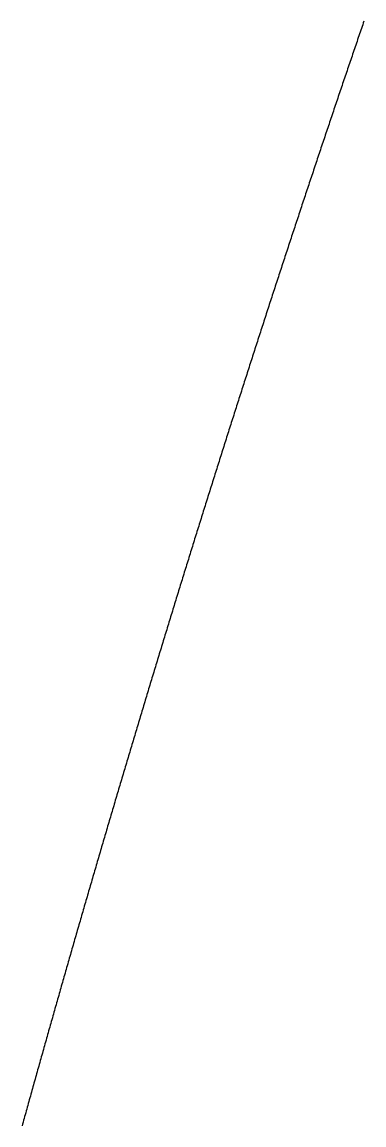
# Model space of a CAD drawing. Extents: x 6805096 to 46905100, y -25788412 to -58651.
# Drawn here: x 7521174 to 7869667, y -7486776 to -6361773 of the extents above; entities that cross this region are included whole.
import ezdxf

# ---------------------------------------------------------------- set-up
doc = ezdxf.new("R2010")
doc.units = 0

msp = doc.modelspace()

# ---------------------------------------------------------------- linework, layer by layer
at = {"layer": 'Layer 1'}
for p, q in [((7867744.427977, -6366454.618127), (7867104.12017, -6368327.381533)), ((7868384.927276, -6364581.907918), (7867744.427977, -6366454.618127)), ((7869025.618067, -6362709.250922), (7868384.927276, -6364581.907918)), ((7869666.500348, -6360836.647153), (7869025.618067, -6362709.250922)), ((7863905.453584, -6377691.996007), (7863266.294765, -6379565.078287)), ((7864544.803904, -6375818.966836), (7863905.453584, -6377691.996007)), ((7865184.345725, -6373945.990789), (7864544.803904, -6375818.966836)), ((7865824.079043, -6372073.067879), (7865184.345725, -6373945.990789)), ((7866464.003859, -6370200.198122), (7865824.079043, -6372073.067879)), ((7867104.12017, -6368327.381533), (7866464.003859, -6370200.198122)), ((7860073.373234, -6388931.285792), (7859435.363451, -6390804.686411)), ((7860711.574528, -6387057.938193), (7860073.373234, -6388931.285792)), ((7861349.967329, -6385184.643628), (7860711.574528, -6387057.938193)), ((7861988.551636, -6383311.402112), (7861349.967329, -6385184.643628)), ((7862627.327449, -6381438.21366), (7861988.551636, -6383311.402112)), ((7863266.294765, -6379565.078287), (7862627.327449, -6381438.21366)), ((7856248.187216, -6400172.484277), (7855611.326515, -6402046.202701)), ((7856885.239434, -6398298.818784), (7856248.187216, -6400172.484277)), ((7857522.483167, -6396425.206236), (7856885.239434, -6398298.818784)), ((7858159.918416, -6394551.646648), (7857522.483167, -6396425.206236)), ((7858797.545177, -6392678.140035), (7858159.918416, -6394551.646648)), ((7859435.363451, -6390804.686411), (7858797.545177, -6392678.140035)), ((7852429.895817, -6411415.588257), (7851794.184248, -6413289.623952)), ((7853065.798912, -6409541.605404), (7852429.895817, -6411415.588257)), ((7853701.89353, -6407667.675407), (7853065.798912, -6409541.605404)), ((7854338.179671, -6405793.798281), (7853701.89353, -6407667.675407)), ((7854974.657333, -6403919.97404), (7854338.179671, -6405793.798281)), ((7855611.326515, -6402046.202701), (7854974.657333, -6403919.97404)), ((7848618.499327, -6422660.594527), (7847983.936938, -6424534.946958)), ((7849253.25325, -6420786.294847), (7848618.499327, -6422660.594527)), ((7849888.198705, -6418912.047936), (7849253.25325, -6420786.294847)), ((7850523.335691, -6417037.853806), (7849888.198705, -6418912.047936)), ((7851158.664205, -6415163.712473), (7850523.335691, -6417037.853806)), ((7851794.184248, -6413289.623952), (7851158.664205, -6415163.712473)), ((7844813.998035, -6433907.499881), (7844180.584873, -6435782.168515)), ((7845447.602738, -6432032.88391), (7844813.998035, -6433907.499881)), ((7846081.398982, -6430158.320618), (7845447.602738, -6432032.88391)), ((7846715.386763, -6428283.810019), (7846081.398982, -6430158.320618)), ((7847349.566083, -6426409.352127), (7846715.386763, -6428283.810019)), ((7847983.936938, -6424534.946958), (7847349.566083, -6426409.352127)), ((7841016.392229, -6445156.301116), (7840384.128343, -6447031.285418)), ((7841648.847664, -6443281.369388), (7841016.392229, -6445156.301116)), ((7842281.494648, -6441406.490249), (7841648.847664, -6443281.369388)), ((7842914.333178, -6439531.663714), (7842281.494648, -6441406.490249)), ((7843547.363254, -6437656.889798), (7842914.333178, -6439531.663714)), ((7844180.584873, -6435782.168515), (7843547.363254, -6437656.889798)), ((7837225.682198, -6456406.995025), (7836594.567635, -6458282.294462)), ((7837856.988317, -6454531.748074), (7837225.682198, -6456406.995025)), ((7838488.485993, -6452656.553623), (7837856.988317, -6454531.748074)), ((7839120.175223, -6450781.411686), (7838488.485993, -6452656.553623)), ((7839752.056007, -6448906.32228), (7839120.175223, -6450781.411686)), ((7840384.128343, -6447031.285418), (7839752.056007, -6448906.32228)), ((7833441.86823, -6467659.578405), (7832811.90304, -6469535.192442)), ((7834072.024986, -6465784.016765), (7833441.86823, -6467659.578405)), ((7834702.373306, -6463908.507535), (7834072.024986, -6465784.016765)), ((7835332.913188, -6462033.050732), (7834702.373306, -6463908.507535)), ((7835963.644632, -6460157.646369), (7835332.913188, -6462033.050732)), ((7836594.567635, -6458282.294462), (7835963.644632, -6460157.646369)), ((7829664.950615, -6478914.04805), (7829036.134845, -6480789.976153)), ((7830293.957959, -6477038.172255), (7829664.950615, -6478914.04805)), ((7830923.156874, -6475162.348781), (7830293.957959, -6477038.172255)), ((7831552.547361, -6473286.577645), (7830923.156874, -6475162.348781)), ((7832182.129416, -6471410.85886), (7831552.547361, -6473286.577645)), ((7832811.90304, -6469535.192442), (7832182.129416, -6471410.85886)), ((7825894.929642, -6490170.400755), (7825267.26334, -6492046.64239)), ((7826522.787525, -6488294.211339), (7825894.929642, -6490170.400755)), ((7827150.836988, -6486418.074156), (7826522.787525, -6488294.211339)), ((7827779.07803, -6484541.98922), (7827150.836988, -6486418.074156)), ((7828407.51065, -6482665.956548), (7827779.07803, -6484541.98922)), ((7829036.134845, -6480789.976153), (7828407.51065, -6482665.956548)), ((7822131.805598, -6501428.633316), (7821505.288813, -6503305.187948)), ((7822758.513973, -6499552.130813), (7822131.805598, -6501428.633316)), ((7823385.413936, -6497675.680454), (7822758.513973, -6499552.130813)), ((7824012.505486, -6495799.282254), (7823385.413936, -6497675.680454)), ((7824639.788621, -6493922.936228), (7824012.505486, -6495799.282254)), ((7825267.26334, -6492046.64239), (7824639.788621, -6493922.936228)), ((7818375.578773, -6512688.742526), (7817750.211553, -6514565.609622)), ((7819001.137592, -6510811.927471), (7818375.578773, -6512688.742526)), ((7819626.888006, -6508935.164471), (7819001.137592, -6510811.927471)), ((7820252.830015, -6507058.45354), (7819626.888006, -6508935.164471)), ((7820878.963618, -6505181.794694), (7820252.830015, -6507058.45354)), ((7821505.288813, -6503305.187948), (7820878.963618, -6505181.794694)), ((7814626.249456, -6523950.725182), (7814002.031848, -6525827.904207)), ((7815250.65867, -6522073.598109), (7814626.249456, -6523950.725182)), ((7815875.259488, -6520196.523001), (7815250.65867, -6522073.598109)), ((7816500.051908, -6518319.499874), (7815875.259488, -6520196.523001)), ((7817125.03593, -6516442.528743), (7816500.051908, -6518319.499874)), ((7817750.211553, -6514565.609622), (7817125.03593, -6516442.528743)), ((7810883.817935, -6535214.578079), (7810260.749988, -6537092.068499)), ((7811507.077496, -6533337.139521), (7810883.817935, -6535214.578079)), ((7812130.528669, -6531459.75284), (7811507.077496, -6533337.139521)), ((7812754.171453, -6529582.418051), (7812130.528669, -6531459.75284)), ((7813378.005847, -6527705.135168), (7812754.171453, -6529582.418051)), ((7814002.031848, -6525827.904207), (7813378.005847, -6527705.135168)), ((7807148.284499, -6546480.298011), (7806526.366261, -6548358.099292)), ((7807770.394359, -6544602.548503), (7807148.284499, -6546480.298011)), ((7808392.69584, -6542724.850783), (7807770.394359, -6544602.548503)), ((7809015.188939, -6540847.204866), (7808392.69584, -6542724.850783)), ((7809637.873655, -6538969.610766), (7809015.188939, -6540847.204866)), ((7810260.749988, -6537092.068499), (7809637.873655, -6538969.610766)), ((7803419.649437, -6557747.881773), (7802798.880956, -6559625.993381)), ((7804040.609548, -6555869.82185), (7803419.649437, -6557747.881773)), ((7804661.761288, -6553991.813625), (7804040.609548, -6555869.82185)), ((7805283.104654, -6552113.857114), (7804661.761288, -6553991.813625)), ((7805904.639645, -6550235.952331), (7805283.104654, -6552113.857114)), ((7806526.366261, -6548358.099292), (7805904.639645, -6550235.952331)), ((7799697.913038, -6569017.326161), (7799078.294362, -6570895.747562)), ((7800317.723352, -6567138.956356), (7799697.913038, -6569017.326161)), ((7800937.725302, -6565260.63816), (7800317.723352, -6567138.956356)), ((7801557.918887, -6563382.371589), (7800937.725302, -6565260.63816)), ((7802178.304105, -6561504.156658), (7801557.918887, -6563382.371589)), ((7802798.880956, -6559625.993381), (7802178.304105, -6561504.156658)), ((7795983.07559, -6580288.62797), (7795364.606767, -6582167.358629)), ((7796601.736058, -6578409.948817), (7795983.07559, -6580288.62797)), ((7797220.588171, -6576531.321185), (7796601.736058, -6578409.948817)), ((7797839.631927, -6574652.745088), (7797220.588171, -6576531.321185)), ((7798458.867324, -6572774.220542), (7797839.631927, -6574652.745088)), ((7799078.294362, -6570895.747562), (7798458.867324, -6572774.220542)), ((7792275.137382, -6591561.783994), (7791657.81846, -6593440.823377)), ((7792892.647957, -6589682.796028), (7792275.137382, -6591561.783994)), ((7793510.350184, -6587803.859493), (7792892.647957, -6589682.796028)), ((7794128.244063, -6585924.974405), (7793510.350184, -6587803.859493)), ((7794746.329591, -6584046.140779), (7794128.244063, -6585924.974405)), ((7795364.606767, -6582167.358629), (7794746.329591, -6584046.140779)), ((7788574.098702, -6602836.791029), (7787957.92973, -6604716.138602)), ((7789190.459336, -6600957.494783), (7788574.098702, -6602836.791029)), ((7789807.01163, -6599078.249881), (7789190.459336, -6600957.494783)), ((7790423.755583, -6597199.056335), (7789807.01163, -6599078.249881)), ((7791040.691193, -6595319.914163), (7790423.755583, -6597199.056335)), ((7791657.81846, -6593440.823377), (7791040.691193, -6595319.914163)), ((7784879.959841, -6614113.645869), (7784264.940866, -6615993.301099)), ((7785495.170485, -6612234.041879), (7784879.959841, -6614113.645869)), ((7786110.572797, -6610354.489142), (7785495.170485, -6612234.041879)), ((7786726.166776, -6608474.987674), (7786110.572797, -6610354.489142)), ((7787341.952421, -6606595.537489), (7786726.166776, -6608474.987674)), ((7787957.92973, -6604716.138602), (7787341.952421, -6606595.537489)), ((7781192.721086, -6625392.345311), (7780578.852157, -6627272.307662)), ((7781806.781692, -6623512.434109), (7781192.721086, -6625392.345311)), ((7782421.033974, -6621632.574073), (7781806.781692, -6623512.434109)), ((7783035.477932, -6619752.765215), (7782421.033974, -6621632.574073)), ((7783650.113563, -6617873.007553), (7783035.477932, -6619752.765215)), ((7784264.940866, -6615993.301099), (7783650.113563, -6617873.007553)), ((7777512.382725, -6636672.886148), (7776899.663891, -6638553.155087)), ((7778125.293246, -6634792.66827), (7777512.382725, -6636672.886148)), ((7778738.39545, -6632912.501467), (7778125.293246, -6634792.66827)), ((7779351.689338, -6631032.385755), (7778738.39545, -6632912.501467)), ((7779965.174907, -6629152.321149), (7779351.689338, -6631032.385755)), ((7780578.852157, -6627272.307662), (7779965.174907, -6629152.321149)), ((7773838.945049, -6647955.265176), (7773227.376356, -6649835.840169)), ((7774450.705435, -6646074.741155), (7773838.945049, -6647955.265176)), ((7775062.657514, -6644194.268121), (7774450.705435, -6646074.741155)), ((7775674.801284, -6642313.846089), (7775062.657514, -6644194.268121)), ((7776287.136743, -6640433.475072), (7775674.801284, -6642313.846089)), ((7776899.663891, -6638553.155087), (7776287.136743, -6640433.475072)), ((7770172.408345, -6659239.47919), (7769561.989843, -6661120.359702)), ((7770783.01855, -6657358.649561), (7770172.408345, -6659239.47919)), ((7771393.820454, -6655477.870829), (7770783.01855, -6657358.649561)), ((7772004.814058, -6653597.14301), (7771393.820454, -6655477.870829)), ((7772615.999359, -6651716.466118), (7772004.814058, -6653597.14301)), ((7773227.376356, -6649835.840169), (7772615.999359, -6651716.466118)), ((7766512.772903, -6670525.524985), (7765903.504639, -6672406.710482)), ((7767122.232877, -6668644.390282), (7766512.772903, -6670525.524985)), ((7767731.884559, -6666763.306387), (7767122.232877, -6668644.390282)), ((7768341.727949, -6664882.273315), (7767731.884559, -6666763.306387)), ((7768951.763044, -6663001.291082), (7768341.727949, -6664882.273315)), ((7769561.989843, -6661120.359702), (7768951.763044, -6663001.291082)), ((7762860.039011, -6681813.399356), (7762251.921033, -6683694.889304)), ((7763468.348706, -6679931.960113), (7762860.039011, -6681813.399356)), ((7764076.850118, -6678050.571588), (7763468.348706, -6679931.960113)), ((7764685.543245, -6676169.233799), (7764076.850118, -6678050.571588)), ((7765294.428086, -6674287.946759), (7764685.543245, -6676169.233799)), ((7765903.504639, -6672406.710482), (7765294.428086, -6674287.946759)), ((7759214.206958, -6693103.099098), (7758607.239315, -6694984.892963)), ((7759821.366327, -6691221.355849), (7759214.206958, -6693103.099098)), ((7760428.71742, -6689339.66323), (7759821.366327, -6691221.355849)), ((7761036.260236, -6687458.021256), (7760428.71742, -6689339.66323)), ((7761643.994775, -6685576.429943), (7761036.260236, -6687458.021256)), ((7762251.921033, -6683694.889304), (7761643.994775, -6685576.429943)), ((7755575.277032, -6704394.621006), (7754969.459772, -6706276.718254)), ((7756181.286026, -6702512.574285), (7755575.277032, -6704394.621006)), ((7756787.486753, -6700630.578105), (7756181.286026, -6702512.574285)), ((7757393.879211, -6698748.632482), (7756787.486753, -6700630.578105)), ((7758000.463398, -6696866.73743), (7757393.879211, -6698748.632482)), ((7758607.239315, -6694984.892963), (7758000.463398, -6696866.73743)), ((7751943.249523, -6715687.961876), (7751338.582693, -6717570.361972)), ((7752548.108094, -6713805.612217), (7751943.249523, -6715687.961876)), ((7753153.158406, -6711923.31301), (7752548.108094, -6713805.612217)), ((7753758.400457, -6710041.064271), (7753153.158406, -6711923.31301)), ((7754363.834246, -6708158.866014), (7753758.400457, -6710041.064271)), ((7754969.459772, -6706276.718254), (7754363.834246, -6708158.866014)), ((7748318.124719, -6726983.118501), (7747714.608368, -6728865.820912)), ((7748921.832819, -6725100.466439), (7748318.124719, -6726983.118501)), ((7749525.732668, -6723217.86474), (7748921.832819, -6725100.466439)), ((7750129.824265, -6721335.313419), (7749525.732668, -6723217.86474)), ((7750734.107607, -6719452.812492), (7750129.824265, -6721335.313419)), ((7751338.582693, -6717570.361972), (7750734.107607, -6719452.812492)), ((7744699.902909, -6738280.087678), (7744097.537085, -6740163.091869)), ((7745302.46049, -6736397.133746), (7744699.902909, -6738280.087678)), ((7745905.209828, -6734514.230089), (7745302.46049, -6736397.133746)), ((7746508.150922, -6732631.376721), (7745905.209828, -6734514.230089)), ((7747111.283769, -6730748.573657), (7746508.150922, -6732631.376721)), ((7747714.608368, -6728865.820912), (7747111.283769, -6730748.573657)), ((7741088.584381, -6749578.866201), (7740487.369133, -6751462.171639)), ((7741689.991396, -6747695.610934), (7741088.584381, -6749578.866201)), ((7742291.590175, -6745812.405853), (7741689.991396, -6747695.610934)), ((7742893.380717, -6743929.250972), (7742291.590175, -6745812.405853)), ((7743495.363021, -6742046.146306), (7742893.380717, -6743929.250972)), ((7744097.537085, -6740163.091869), (7743495.363021, -6742046.146306)), ((7737484.169425, -6760879.450866), (7736884.1048, -6762763.057015)), ((7738084.425824, -6758995.894798), (7737484.169425, -6760879.450866)), ((7738684.873996, -6757112.388826), (7738084.425824, -6758995.894798)), ((7739285.513939, -6755228.932966), (7738684.873996, -6757112.388826)), ((7739886.345652, -6753345.527232), (7739285.513939, -6755228.932966)), ((7740487.369133, -6751462.171639), (7739886.345652, -6753345.527232)), ((7733886.65833, -6772181.838467), (7733287.744376, -6774065.744794)), ((7734485.764065, -6770297.982132), (7733886.65833, -6772181.838467)), ((7735085.061581, -6768414.175805), (7734485.764065, -6770297.982132)), ((7735684.550877, -6766530.419499), (7735085.061581, -6768414.175805)), ((7736284.23195, -6764646.713231), (7735684.550877, -6766530.419499)), ((7736884.1048, -6762763.057015), (7736284.23195, -6764646.713231)), ((7730296.051383, -6783486.025799), (7729698.288149, -6785370.23177)), ((7730894.006407, -6781601.869732), (7730296.051383, -6783486.025799)), ((7731492.153219, -6779717.763583), (7730894.006407, -6781601.869732)), ((7732090.491819, -6777833.707367), (7731492.153219, -6779717.763583)), ((7732689.022205, -6775949.701099), (7732090.491819, -6777833.707367)), ((7733287.744376, -6774065.744794), (7732689.022205, -6775949.701099)), ((7726712.348874, -6794792.009658), (7726115.736407, -6796676.514738)), ((7727309.153138, -6792907.554392), (7726712.348874, -6794792.009658)), ((7727906.149199, -6791023.148955), (7727309.153138, -6792907.554392)), ((7728503.337055, -6789138.793363), (7727906.149199, -6791023.148955)), ((7729100.716706, -6787254.487629), (7728503.337055, -6789138.793363)), ((7729698.288149, -6785370.23177), (7729100.716706, -6787254.487629)), ((7723135.551091, -6806099.786838), (7722540.08944, -6807984.590494)), ((7723731.204547, -6804215.032908), (7723135.551091, -6806099.786838)), ((7724327.049809, -6802330.328718), (7723731.204547, -6804215.032908)), ((7724923.086873, -6800445.674283), (7724327.049809, -6802330.328718)), ((7725519.31574, -6798561.069618), (7724923.086873, -6800445.674283)), ((7726115.736407, -6796676.514738), (7725519.31574, -6798561.069618)), ((7719565.658323, -6817409.354135), (7718971.347537, -6819294.455832)), ((7720160.160924, -6815524.302075), (7719565.658323, -6817409.354135)), ((7720754.855337, -6813639.299665), (7720160.160924, -6815524.302075)), ((7721349.741562, -6811754.346922), (7720754.855337, -6813639.299665)), ((7721944.819597, -6809869.44386), (7721349.741562, -6811754.346922)), ((7722540.08944, -6807984.590494), (7721944.819597, -6809869.44386)), ((7716002.67086, -6828720.708344), (7715409.510985, -6830606.107548)), ((7716596.022557, -6826835.358687), (7716002.67086, -6828720.708344)), ((7717189.566074, -6824950.058593), (7716596.022557, -6826835.358687)), ((7717783.301411, -6823064.808076), (7717189.566074, -6824950.058593)), ((7718377.228565, -6821179.607151), (7717783.301411, -6823064.808076)), ((7718971.347537, -6819294.455832), (7718377.228565, -6821179.607151)), ((7713038.789734, -6838148.199541), (7712446.588989, -6840033.846259)), ((7713631.182307, -6836262.602295), (7713038.789734, -6838148.199541)), ((7714223.766707, -6834377.054538), (7713631.182307, -6836262.602295)), ((7714816.542934, -6832491.556284), (7714223.766707, -6834377.054538)), ((7715409.510985, -6830606.107548), (7714816.542934, -6832491.556284)), ((7709488.462744, -6849462.82143), (7708897.413, -6851348.764676)), ((7710079.704325, -6847576.927568), (7709488.462744, -6849462.82143)), ((7710671.137741, -6845691.083105), (7710079.704325, -6847576.927568)), ((7711262.762992, -6843805.288056), (7710671.137741, -6845691.083105)), ((7711854.580075, -6841919.542436), (7711262.762992, -6843805.288056)), ((7712446.588989, -6840033.846259), (7711854.580075, -6841919.542436)), ((7705945.041877, -6860779.22115), (7705355.143181, -6862665.46039)), ((7706535.132417, -6858893.031206), (7705945.041877, -6860779.22115)), ((7707125.414801, -6857006.890571), (7706535.132417, -6858893.031206)), ((7707715.889027, -6855120.799262), (7707125.414801, -6857006.890571)), ((7708306.555094, -6853234.757292), (7707715.889027, -6855120.799262)), ((7708897.413, -6851348.764676), (7708306.555094, -6853234.757292)), ((7702408.52742, -6872097.395496), (7701819.779821, -6873983.930196)), ((7702997.466872, -6870210.910004), (7702408.52742, -6872097.395496)), ((7703586.598175, -6868324.473732), (7702997.466872, -6870210.910004)), ((7704175.921329, -6866438.086695), (7703586.598175, -6868324.473732)), ((7704765.436331, -6864551.74891), (7704175.921329, -6866438.086695)), ((7705355.143181, -6862665.46039), (7704765.436331, -6864551.74891)), ((7698878.919663, -6883417.341264), (7698291.323209, -6885304.170888)), ((7699466.707978, -6881530.560757), (7698878.919663, -6883417.341264)), ((7700054.688153, -6879643.829381), (7699466.707978, -6881530.560757)), ((7700642.860186, -6877757.147153), (7700054.688153, -6879643.829381)), ((7701231.224076, -6875870.514086), (7700642.860186, -6877757.147153)), ((7701819.779821, -6873983.930196), (7701231.224076, -6875870.514086)), ((7695356.218895, -6894739.055247), (7694769.773633, -6896626.179263)), ((7695942.856025, -6892851.98026), (7695356.218895, -6894739.055247)), ((7696529.685023, -6890964.954315), (7695942.856025, -6892851.98026)), ((7697116.705887, -6889077.977429), (7696529.685023, -6890964.954315)), ((7697703.918616, -6887191.049615), (7697116.705887, -6889077.977429)), ((7698291.323209, -6885304.170888), (7697703.918616, -6887191.049615)), ((7691840.425403, -6906062.534242), (7691255.131382, -6907949.952114)), ((7692425.911301, -6904175.165308), (7691840.425403, -6906062.534242)), ((7693011.589074, -6902287.845329), (7692425.911301, -6904175.165308)), ((7693597.458721, -6900400.574318), (7693011.589074, -6902287.845329)), ((7694183.520241, -6898513.352291), (7693597.458721, -6900400.574318)), ((7694769.773633, -6896626.179263), (7694183.520241, -6898513.352291)), ((7688331.539478, -6917387.775042), (7687747.396746, -6919275.486237)), ((7688915.874094, -6915500.112697), (7688331.539478, -6917387.775042)), ((7689500.400594, -6913612.499217), (7688915.874094, -6915500.112697)), ((7690085.118977, -6911724.934617), (7689500.400594, -6913612.499217)), ((7690670.02924, -6909837.418911), (7690085.118977, -6911724.934617)), ((7691255.131382, -6907949.952114), (7690670.02924, -6909837.418911)), ((7684829.561407, -6928714.774444), (7684246.570012, -6930602.778428)), ((7685412.744694, -6926826.819222), (7684829.561407, -6928714.774444)), ((7685996.119873, -6924938.912775), (7685412.744694, -6926826.819222)), ((7686579.686942, -6923051.055118), (7685996.119873, -6924938.912775)), ((7687163.4459, -6921163.246268), (7686579.686942, -6923051.055118)), ((7687747.396746, -6919275.486237), (7687163.4459, -6921163.246268)), ((7681334.491479, -6940043.529242), (7680752.65147, -6941931.825481)), ((7681916.52339, -6938155.281676), (7681334.491479, -6940043.529242)), ((7682498.747199, -6936267.082797), (7681916.52339, -6938155.281676)), ((7683081.162907, -6934378.932619), (7682498.747199, -6936267.082797)), ((7683663.770512, -6932490.831158), (7683081.162907, -6934378.932619)), ((7684246.570012, -6930602.778428), (7683663.770512, -6932490.831158)), ((7677846.329984, -6951374.036232), (7677265.641408, -6953262.62419)), ((7678427.210469, -6949485.496856), (7677846.329984, -6951374.036232)), ((7679008.282861, -6947597.006079), (7678427.210469, -6949485.496856)), ((7679589.54716, -6945708.563914), (7679008.282861, -6947597.006079)), ((7680171.003363, -6943820.170376), (7679589.54716, -6945708.563914)), ((7680752.65147, -6941931.825481), (7680171.003363, -6943820.170376)), ((7674365.07721, -6962706.292208), (7673785.540116, -6964595.171352)), ((7674944.806221, -6960817.461557), (7674365.07721, -6962706.292208)), ((7675524.727148, -6958928.679415), (7674944.806221, -6960817.461557)), ((7676104.839989, -6957039.945797), (7675524.727148, -6958928.679415)), ((7676685.144743, -6955151.260717), (7676104.839989, -6957039.945797)), ((7677265.641408, -6953262.62419), (7676685.144743, -6955151.260717)), ((7670890.733445, -6974040.293965), (7670312.347881, -6975929.463762)), ((7671469.310935, -6972151.172573), (7670890.733445, -6974040.293965)), ((7672048.080348, -6970262.099601), (7671469.310935, -6972151.172573)), ((7672627.041683, -6968373.075064), (7672048.080348, -6970262.099601)), ((7673206.19494, -6966484.098976), (7672627.041683, -6968373.075064)), ((7673785.540116, -6964595.171352), (7673206.19494, -6966484.098976)), ((7667423.298979, -6985376.038299), (7666846.064992, -6987265.498213)), ((7668000.724899, -6983486.6267), (7667423.298979, -6985376.038299)), ((7668578.34275, -6981597.263433), (7668000.724899, -6983486.6267)), ((7669156.152532, -6979707.94851), (7668578.34275, -6981597.263433)), ((7669734.154242, -6977818.681948), (7669156.152532, -6979707.94851)), ((7670312.347881, -6975929.463762), (7669734.154242, -6977818.681948)), ((7663962.7741, -6996713.522004), (7663386.691739, -6998603.271502)), ((7664539.048402, -6994823.820733), (7663962.7741, -6996713.522004)), ((7665115.514643, -6992934.167703), (7664539.048402, -6994823.820733)), ((7665692.172823, -6991044.56293), (7665115.514643, -6992934.167703)), ((7666269.02294, -6989155.006429), (7665692.172823, -6991044.56293)), ((7666846.064992, -6987265.498213), (7666269.02294, -6989155.006429)), ((7660509.159097, -7008052.741876), (7659934.22841, -7009942.780424)), ((7661084.281733, -7006162.751466), (7660509.159097, -7008052.741876)), ((7661659.596316, -7004272.809209), (7661084.281733, -7006162.751466)), ((7662235.102846, -7002382.91512), (7661659.596316, -7004272.809209)), ((7662810.801321, -7000493.069212), (7662235.102846, -7002382.91512)), ((7663386.691739, -6998603.271502), (7662810.801321, -7000493.069212)), ((7657062.454259, -7019393.694709), (7656488.675294, -7021284.021772)), ((7657636.42518, -7017503.415695), (7657062.454259, -7019393.694709)), ((7658210.588058, -7015613.184745), (7657636.42518, -7017503.415695)), ((7658784.942889, -7013723.001873), (7658210.588058, -7015613.184745)), ((7659359.489674, -7011832.867094), (7658784.942889, -7013723.001873)), ((7659934.22841, -7009942.780424), (7659359.489674, -7011832.867094)), ((7653622.659874, -7030736.3773), (7653050.03268, -7032626.992344)), ((7654195.479033, -7028845.810215), (7653622.659874, -7030736.3773)), ((7654768.490156, -7026955.291106), (7654195.479033, -7028845.810215)), ((7655341.693242, -7025064.819985), (7654768.490156, -7026955.291106)), ((7655915.088288, -7023174.396869), (7655341.693242, -7025064.819985)), ((7656488.675294, -7021284.021772), (7655915.088288, -7023174.396869)), ((7650189.776231, -7042080.786441), (7649618.300856, -7043971.688933)), ((7650761.44358, -7040189.931821), (7650189.776231, -7042080.786441)), ((7651333.302901, -7038299.125086), (7650761.44358, -7040189.931821)), ((7651905.354192, -7036408.366252), (7651333.302901, -7038299.125086)), ((7652477.597452, -7034517.655333), (7651905.354192, -7036408.366252)), ((7653050.03268, -7032626.992344), (7652477.597452, -7034517.655333)), ((7646763.80362, -7053426.91893), (7646193.480111, -7055318.108334)), ((7647334.31911, -7051535.777308), (7646763.80362, -7053426.91893)), ((7647905.02658, -7049644.683482), (7647334.31911, -7051535.777308)), ((7648475.926029, -7047753.637468), (7647905.02658, -7049644.683482)), ((7649047.017454, -7045862.63928), (7648475.926029, -7047753.637468)), ((7649618.300856, -7043971.688933), (7649047.017454, -7045862.63928)), ((7643344.742328, -7064774.77156), (7642775.570733, -7066666.247343)), ((7643914.105912, -7062883.34347), (7643344.742328, -7064774.77156)), ((7644483.661483, -7060991.963088), (7643914.105912, -7062883.34347)), ((7645053.409041, -7059100.630428), (7644483.661483, -7060991.963088)), ((7645623.348584, -7057209.345505), (7645053.409041, -7059100.630428)), ((7646193.480111, -7055318.108334), (7645623.348584, -7057209.345505)), ((7639932.592645, -7076124.341128), (7639364.573013, -7078016.102755)), ((7640500.804273, -7074232.627104), (7639932.592645, -7076124.341128)), ((7641069.207898, -7072340.960699), (7640500.804273, -7074232.627104)), ((7641637.803517, -7070449.341927), (7641069.207898, -7072340.960699)), ((7642206.591129, -7068557.770804), (7641637.803517, -7070449.341927)), ((7642775.570733, -7066666.247343), (7642206.591129, -7068557.770804)), ((7636527.354858, -7087475.624427), (7635960.487238, -7089367.671364)), ((7637094.414484, -7085583.625004), (7636527.354858, -7087475.624427)), ((7637661.666114, -7083691.67311), (7637094.414484, -7085583.625004)), ((7638229.109746, -7081799.768761), (7637661.666114, -7083691.67311)), ((7638796.74538, -7079907.911971), (7638229.109746, -7081799.768761)), ((7639364.573013, -7078016.102755), (7638796.74538, -7079907.911971)), ((7633694.936833, -7096936.333965), (7633129.029258, -7098828.618253)), ((7634261.03642, -7095044.097117), (7633694.936833, -7096936.333965)), ((7634827.328017, -7093151.907724), (7634261.03642, -7095044.097117)), ((7635393.811623, -7091259.765802), (7634827.328017, -7093151.907724)), ((7635960.487238, -7089367.671364), (7635393.811623, -7091259.765802)), ((7630302.371609, -7108290.750782), (7629737.616133, -7110183.319401)), ((7630867.319104, -7106398.229514), (7630302.371609, -7108290.750782)), ((7631432.458618, -7104505.755612), (7630867.319104, -7106398.229514)), ((7631997.79015, -7102613.329091), (7631432.458618, -7104505.755612)), ((7632563.313697, -7100720.949967), (7631997.79015, -7102613.329091)), ((7633129.029258, -7098828.618253), (7632563.313697, -7100720.949967)), ((7626916.7191, -7119646.87225), (7626353.115771, -7121539.724666)), ((7627480.514456, -7117754.067096), (7626916.7191, -7119646.87225)), ((7628044.501839, -7115861.309219), (7627480.514456, -7117754.067096)), ((7628608.681247, -7113968.598634), (7628044.501839, -7115861.309219)), ((7629173.052679, -7112075.935357), (7628608.681247, -7113968.598634)), ((7629737.616133, -7110183.319401), (7629173.052679, -7112075.935357)), ((7623537.979595, -7131004.695164), (7622975.528462, -7132897.830843)), ((7624100.622763, -7129111.606658), (7623537.979595, -7131004.695164)), ((7624663.457967, -7127218.565341), (7624100.622763, -7129111.606658)), ((7625226.485203, -7125325.571226), (7624663.457967, -7127218.565341)), ((7625789.704472, -7123432.62433), (7625226.485203, -7125325.571226)), ((7626353.115771, -7121539.724666), (7625789.704472, -7123432.62433)), ((7620166.153383, -7142364.21632), (7619604.854493, -7144257.634727)), ((7620727.644316, -7140470.844996), (7620166.153383, -7142364.21632)), ((7621289.327292, -7138577.520772), (7620727.644316, -7140470.844996)), ((7621851.202309, -7136684.243662), (7621289.327292, -7138577.520772)), ((7622413.269366, -7134791.013681), (7621851.202309, -7136684.243662)), ((7622975.528462, -7132897.830843), (7622413.269366, -7134791.013681)), ((7616801.240752, -7153725.432512), (7616241.094154, -7155619.133114)), ((7617361.579402, -7151831.778905), (7616801.240752, -7153725.432512)), ((7617922.110102, -7149938.172308), (7617361.579402, -7151831.778905)), ((7618482.832852, -7148044.612737), (7617922.110102, -7149938.172308)), ((7619043.747649, -7146151.100205), (7618482.832852, -7148044.612737)), ((7619604.854493, -7144257.634727), (7619043.747649, -7146151.100205)), ((7613443.241992, -7165088.340535), (7612884.247734, -7166982.322798)), ((7614002.42831, -7163194.405179), (7613443.241992, -7165088.340535)), ((7614561.806687, -7161300.516744), (7614002.42831, -7163194.405179)), ((7615121.37712, -7159406.675245), (7614561.806687, -7161300.516744)), ((7615681.13961, -7157512.880697), (7615121.37712, -7159406.675245)), ((7616241.094154, -7155619.133114), (7615681.13961, -7157512.880697)), ((7610092.157391, -7176452.937185), (7609534.315522, -7178347.200574)), ((7610650.191329, -7174558.720614), (7610092.157391, -7176452.937185)), ((7611208.417334, -7172664.550875), (7610650.191329, -7174558.720614)), ((7611766.835404, -7170770.427982), (7611208.417334, -7172664.550875)), ((7612325.445538, -7168876.351952), (7611766.835404, -7170770.427982)), ((7612884.247734, -7166982.322798), (7612325.445538, -7168876.351952)), ((7606747.987239, -7187819.219256), (7606191.297805, -7189713.763237)), ((7607304.868749, -7185924.722004), (7606747.987239, -7187819.219256)), ((7607861.942333, -7184030.271495), (7607304.868749, -7185924.722004)), ((7608419.207991, -7182135.867743), (7607861.942333, -7184030.271495)), ((7608976.665721, -7180241.510765), (7608419.207991, -7182135.867743)), ((7609534.315522, -7178347.200574), (7608976.665721, -7180241.510765)), ((7603410.731822, -7199187.183544), (7602855.194873, -7201082.007583)), ((7603966.460856, -7197292.406145), (7603410.731822, -7199187.183544)), ((7604522.381973, -7195397.6754), (7603966.460856, -7197292.406145)), ((7605078.49517, -7193502.991324), (7604522.381973, -7195397.6754)), ((7605634.800448, -7191608.353931), (7605078.49517, -7193502.991324)), ((7606191.297805, -7189713.763237), (7605634.800448, -7191608.353931)), ((7600080.391432, -7210556.826844), (7599526.007014, -7212451.930406)), ((7600634.967941, -7208661.769832), (7600080.391432, -7210556.826844)), ((7601189.736541, -7206766.759385), (7600634.967941, -7208661.769832)), ((7601744.697231, -7204871.795518), (7601189.736541, -7206766.759385)), ((7602299.850009, -7202976.878246), (7601744.697231, -7204871.795518)), ((7602855.194873, -7201082.007583), (7602299.850009, -7202976.878246)), ((7596756.966355, -7221928.14595), (7596203.734518, -7223823.528502)), ((7597310.390292, -7220032.809859), (7596756.966355, -7221928.14595)), ((7597864.006328, -7218137.520245), (7597310.390292, -7220032.809859)), ((7598417.814461, -7216242.277121), (7597864.006328, -7218137.520245)), ((7598971.81469, -7214347.080503), (7598417.814461, -7216242.277121)), ((7599526.007014, -7212451.930406), (7598971.81469, -7214347.080503)), ((7593440.456882, -7233301.137658), (7592888.377673, -7235196.798665)), ((7593992.728198, -7231405.523023), (7593440.456882, -7233301.137658)), ((7594545.191622, -7229509.954775), (7593992.728198, -7231405.523023)), ((7595097.84715, -7227614.432929), (7594545.191622, -7229509.954775)), ((7595650.694783, -7225718.957499), (7595097.84715, -7227614.432929)), ((7596203.734518, -7223823.528502), (7595650.694783, -7225718.957499)), ((7590130.8633, -7244675.798762), (7589579.936768, -7246571.73769)), ((7590681.981948, -7242779.906117), (7590130.8633, -7244675.798762)), ((7591233.29271, -7240884.05977), (7590681.981948, -7242779.906117)), ((7591784.795586, -7238988.259736), (7591233.29271, -7240884.05977)), ((7592336.490575, -7237092.506029), (7591784.795586, -7238988.259736)), ((7592888.377673, -7235196.798665), (7592336.490575, -7237092.506029)), ((7586828.185899, -7256052.126058), (7586278.412092, -7257948.342374)), ((7587378.15183, -7254155.955937), (7586828.185899, -7256052.126058)), ((7587928.309884, -7252259.832025), (7587378.15183, -7254155.955937)), ((7588478.660059, -7250363.754337), (7587928.309884, -7252259.832025)), ((7589029.202354, -7248467.722887), (7588478.660059, -7250363.754337)), ((7589579.936768, -7246571.73769), (7589029.202354, -7248467.722887)), ((7583532.424967, -7267430.116342), (7582983.803933, -7269326.60951)), ((7584081.238133, -7265533.669279), (7583532.424967, -7267430.116342)), ((7584630.24343, -7263637.268335), (7584081.238133, -7265533.669279)), ((7585179.440856, -7261740.913527), (7584630.24343, -7263637.268335)), ((7585728.830411, -7259844.604868), (7585179.440856, -7261740.913527)), ((7586278.412092, -7257948.342374), (7585728.830411, -7259844.604868)), ((7580791.241146, -7276913.042936), (7580243.580793, -7278809.766406)), ((7581339.093638, -7275016.365496), (7580791.241146, -7276913.042936)), ((7581887.138267, -7273119.734102), (7581339.093638, -7275016.365496)), ((7582435.375032, -7271223.148768), (7581887.138267, -7273119.734102)), ((7582983.803933, -7269326.60951), (7582435.375032, -7271223.148768)), ((7577508.161157, -7288294.073704), (7576961.653665, -7290191.073048)), ((7578054.860796, -7286397.120301), (7577508.161157, -7288294.073704)), ((7578601.75258, -7284500.212856), (7578054.860796, -7286397.120301)), ((7579148.836509, -7282603.351381), (7578601.75258, -7284500.212856)), ((7579696.11258, -7280706.535893), (7579148.836509, -7282603.351381)), ((7580243.580793, -7278809.766406), (7579696.11258, -7280706.535893)), ((7574231.998456, -7299676.758378), (7573686.643874, -7301574.033062)), ((7574777.545193, -7297779.529547), (7574231.998456, -7299676.758378)), ((7575323.284084, -7295882.346584), (7574777.545193, -7297779.529547)), ((7575869.215128, -7293985.209503), (7575323.284084, -7295882.346584)), ((7576415.338322, -7292088.11832), (7575869.215128, -7293985.209503)), ((7576961.653665, -7290191.073048), (7576415.338322, -7292088.11832)), ((7570962.753331, -7311061.093754), (7570418.551706, -7312958.643243)), ((7571507.147119, -7309163.590029), (7570962.753331, -7311061.093754)), ((7572051.733069, -7307266.132082), (7571507.147119, -7309163.590029)), ((7572596.511179, -7305368.719929), (7572051.733069, -7307266.132082)), ((7573141.481447, -7303471.353584), (7572596.511179, -7305368.719929)), ((7573686.643874, -7301574.033062), (7573141.481447, -7303471.353584)), ((7567700.426071, -7322447.076626), (7567157.377451, -7324344.900386)), ((7568243.666861, -7320549.29854), (7567700.426071, -7322447.076626)), ((7568787.099822, -7318651.566145), (7568243.666861, -7320549.29854)), ((7569330.72495, -7316753.879453), (7568787.099822, -7318651.566145)), ((7569874.542245, -7314856.238481), (7569330.72495, -7316753.879453)), ((7570418.551706, -7312958.643243), (7569874.542245, -7314856.238481)), ((7564445.016965, -7333834.703789), (7563903.121399, -7335732.801286)), ((7564987.104709, -7331936.651877), (7564445.016965, -7333834.703789)), ((7565529.384632, -7330038.645567), (7564987.104709, -7331936.651877)), ((7566071.856731, -7328140.684871), (7565529.384632, -7330038.645567)), ((7566614.521004, -7326242.769806), (7566071.856731, -7328140.684871)), ((7567157.377451, -7324344.900386), (7566614.521004, -7326242.769806)), ((7561196.526301, -7345223.972038), (7560655.783837, -7347122.342738)), ((7561737.460952, -7343325.646835), (7561196.526301, -7345223.972038)), ((7562278.587788, -7341427.367143), (7561737.460952, -7343325.646835)), ((7562819.906809, -7339529.132978), (7562278.587788, -7341427.367143)), ((7563361.418013, -7337630.944354), (7562819.906809, -7339529.132978)), ((7563903.121399, -7335732.801286), (7563361.418013, -7337630.944354)), ((7557954.954368, -7356614.878169), (7557415.365054, -7358513.521537)), ((7558494.735877, -7354716.280208), (7557954.954368, -7356614.878169)), ((7559034.70958, -7352817.72767), (7558494.735877, -7354716.280208)), ((7559574.875475, -7350919.220569), (7559034.70958, -7352817.72767)), ((7560115.233561, -7349020.75892), (7559574.875475, -7350919.220569)), ((7560655.783837, -7347122.342738), (7560115.233561, -7349020.75892)), ((7554720.301455, -7368007.418976), (7554181.865339, -7369906.334479)), ((7555258.929774, -7366108.548792), (7554720.301455, -7368007.418976)), ((7555797.750295, -7364209.723941), (7555258.929774, -7366108.548792)), ((7556336.763016, -7362310.944438), (7555797.750295, -7364209.723941)), ((7556875.967936, -7360412.210299), (7556336.763016, -7362310.944438)), ((7557415.365054, -7358513.521537), (7556875.967936, -7360412.210299)), ((7551492.567851, -7379401.591255), (7550955.284981, -7381300.778358)), ((7552030.042931, -7377502.449381), (7551492.567851, -7379401.591255)), ((7552567.710222, -7375603.352752), (7552030.042931, -7377502.449381)), ((7553105.569721, -7373704.301382), (7552567.710222, -7375603.352752)), ((7553643.621427, -7371805.295286), (7553105.569721, -7373704.301382)), ((7554181.865339, -7369906.334479), (7553643.621427, -7371805.295286)), ((7548271.753844, -7390797.3918), (7547735.624268, -7392696.849969)), ((7548808.075638, -7388897.978771), (7548271.753844, -7390797.3918)), ((7549344.589651, -7386998.610897), (7548808.075638, -7388897.978771)), ((7549881.295879, -7385099.288194), (7549344.589651, -7386998.610897)), ((7550418.194323, -7383200.010676), (7549881.295879, -7385099.288194)), ((7550955.284981, -7381300.778358), (7550418.194323, -7383200.010676)), ((7545057.859723, -7402194.817406), (7544522.88349, -7404094.546108)), ((7545593.028183, -7400295.133756), (7545057.859723, -7402194.817406)), ((7546128.388869, -7398395.495173), (7545593.028183, -7400295.133756)), ((7546663.94178, -7396495.901671), (7546128.388869, -7398395.495173)), ((7547199.686913, -7394596.353264), (7546663.94178, -7396495.901671)), ((7547735.624268, -7392696.849969), (7547199.686913, -7394596.353264)), ((7541850.885777, -7413593.86487), (7541317.062935, -7415493.863569)), ((7542384.900855, -7411693.911133), (7541850.885777, -7413593.86487)), ((7542919.108167, -7409794.002373), (7542384.900855, -7411693.911133)), ((7543453.50771, -7407894.138606), (7542919.108167, -7409794.002373)), ((7543988.099485, -7405994.319846), (7543453.50771, -7407894.138606)), ((7544522.88349, -7404094.546108), (7543988.099485, -7405994.319846)), ((7538650.832295, -7424994.530984), (7538118.162892, -7426894.799147)), ((7539183.693942, -7423094.307695), (7538650.832295, -7424994.530984)), ((7539716.747831, -7421194.129294), (7539183.693942, -7423094.307695)), ((7540249.99396, -7419293.995796), (7539716.747831, -7421194.129294)), ((7540783.432329, -7417393.907216), (7540249.99396, -7419293.995796)), ((7541317.062935, -7415493.863569), (7540783.432329, -7417393.907216)), ((7535989.407734, -7434496.320238), (7535457.699566, -7436396.812546)), ((7536521.308152, -7432595.872729), (7535989.407734, -7434496.320238)), ((7537053.400819, -7430695.470035), (7536521.308152, -7432595.872729)), ((7537585.685732, -7428795.112169), (7537053.400819, -7430695.470035)), ((7538118.162892, -7426894.799147), (7537585.685732, -7428795.112169)), ((7532802.042519, -7445899.945557), (7532271.487878, -7447800.706349)), ((7533332.789418, -7443999.229475), (7532802.042519, -7445899.945557)), ((7533863.728574, -7442098.558118), (7533332.789418, -7443999.229475)), ((7534394.859984, -7440197.931501), (7533863.728574, -7442098.558118)), ((7534926.183649, -7438297.349639), (7534394.859984, -7440197.931501)), ((7535457.699566, -7436396.812546), (7534926.183649, -7438297.349639)), ((7529621.598586, -7457305.180447), (7529092.197519, -7459206.209189)), ((7530151.191918, -7455404.196325), (7529621.598586, -7457305.180447)), ((7530680.977514, -7453503.25684), (7530151.191918, -7455404.196325)), ((7531210.955374, -7451602.362006), (7530680.977514, -7453503.25684)), ((7531741.125496, -7449701.511837), (7531210.955374, -7451602.362006)), ((7532271.487878, -7447800.706349), (7531741.125496, -7449701.511837)), ((7526448.076223, -7468712.021703), (7525919.82878, -7470613.317861)), ((7526976.51594, -7466810.770076), (7526448.076223, -7468712.021703)), ((7527505.147929, -7464909.562997), (7526976.51594, -7466810.770076)), ((7528033.97219, -7463008.400479), (7527505.147929, -7464909.562997)), ((7528562.98872, -7461107.282539), (7528033.97219, -7463008.400479)), ((7529092.197519, -7459206.209189), (7528562.98872, -7461107.282539)), ((7523281.475719, -7480120.46612), (7522754.381948, -7482022.02916)), ((7523808.761773, -7478218.947522), (7523281.475719, -7480120.46612)), ((7524336.240107, -7476317.473383), (7523808.761773, -7478218.947522)), ((7524863.910721, -7474416.043716), (7524336.240107, -7476317.473383)), ((7525391.773612, -7472514.658538), (7524863.910721, -7474416.043716)), ((7525919.82878, -7470613.317861), (7525391.773612, -7472514.658538)), ((7521700.771255, -7485825.288512), (7521174.254337, -7487726.984793)), ((7522227.480459, -7483923.636629), (7521700.771255, -7485825.288512)), ((7522754.381948, -7482022.02916), (7522227.480459, -7483923.636629))]:
    msp.add_line(p, q, dxfattribs=at)

doc.saveas('drawing.dxf')
